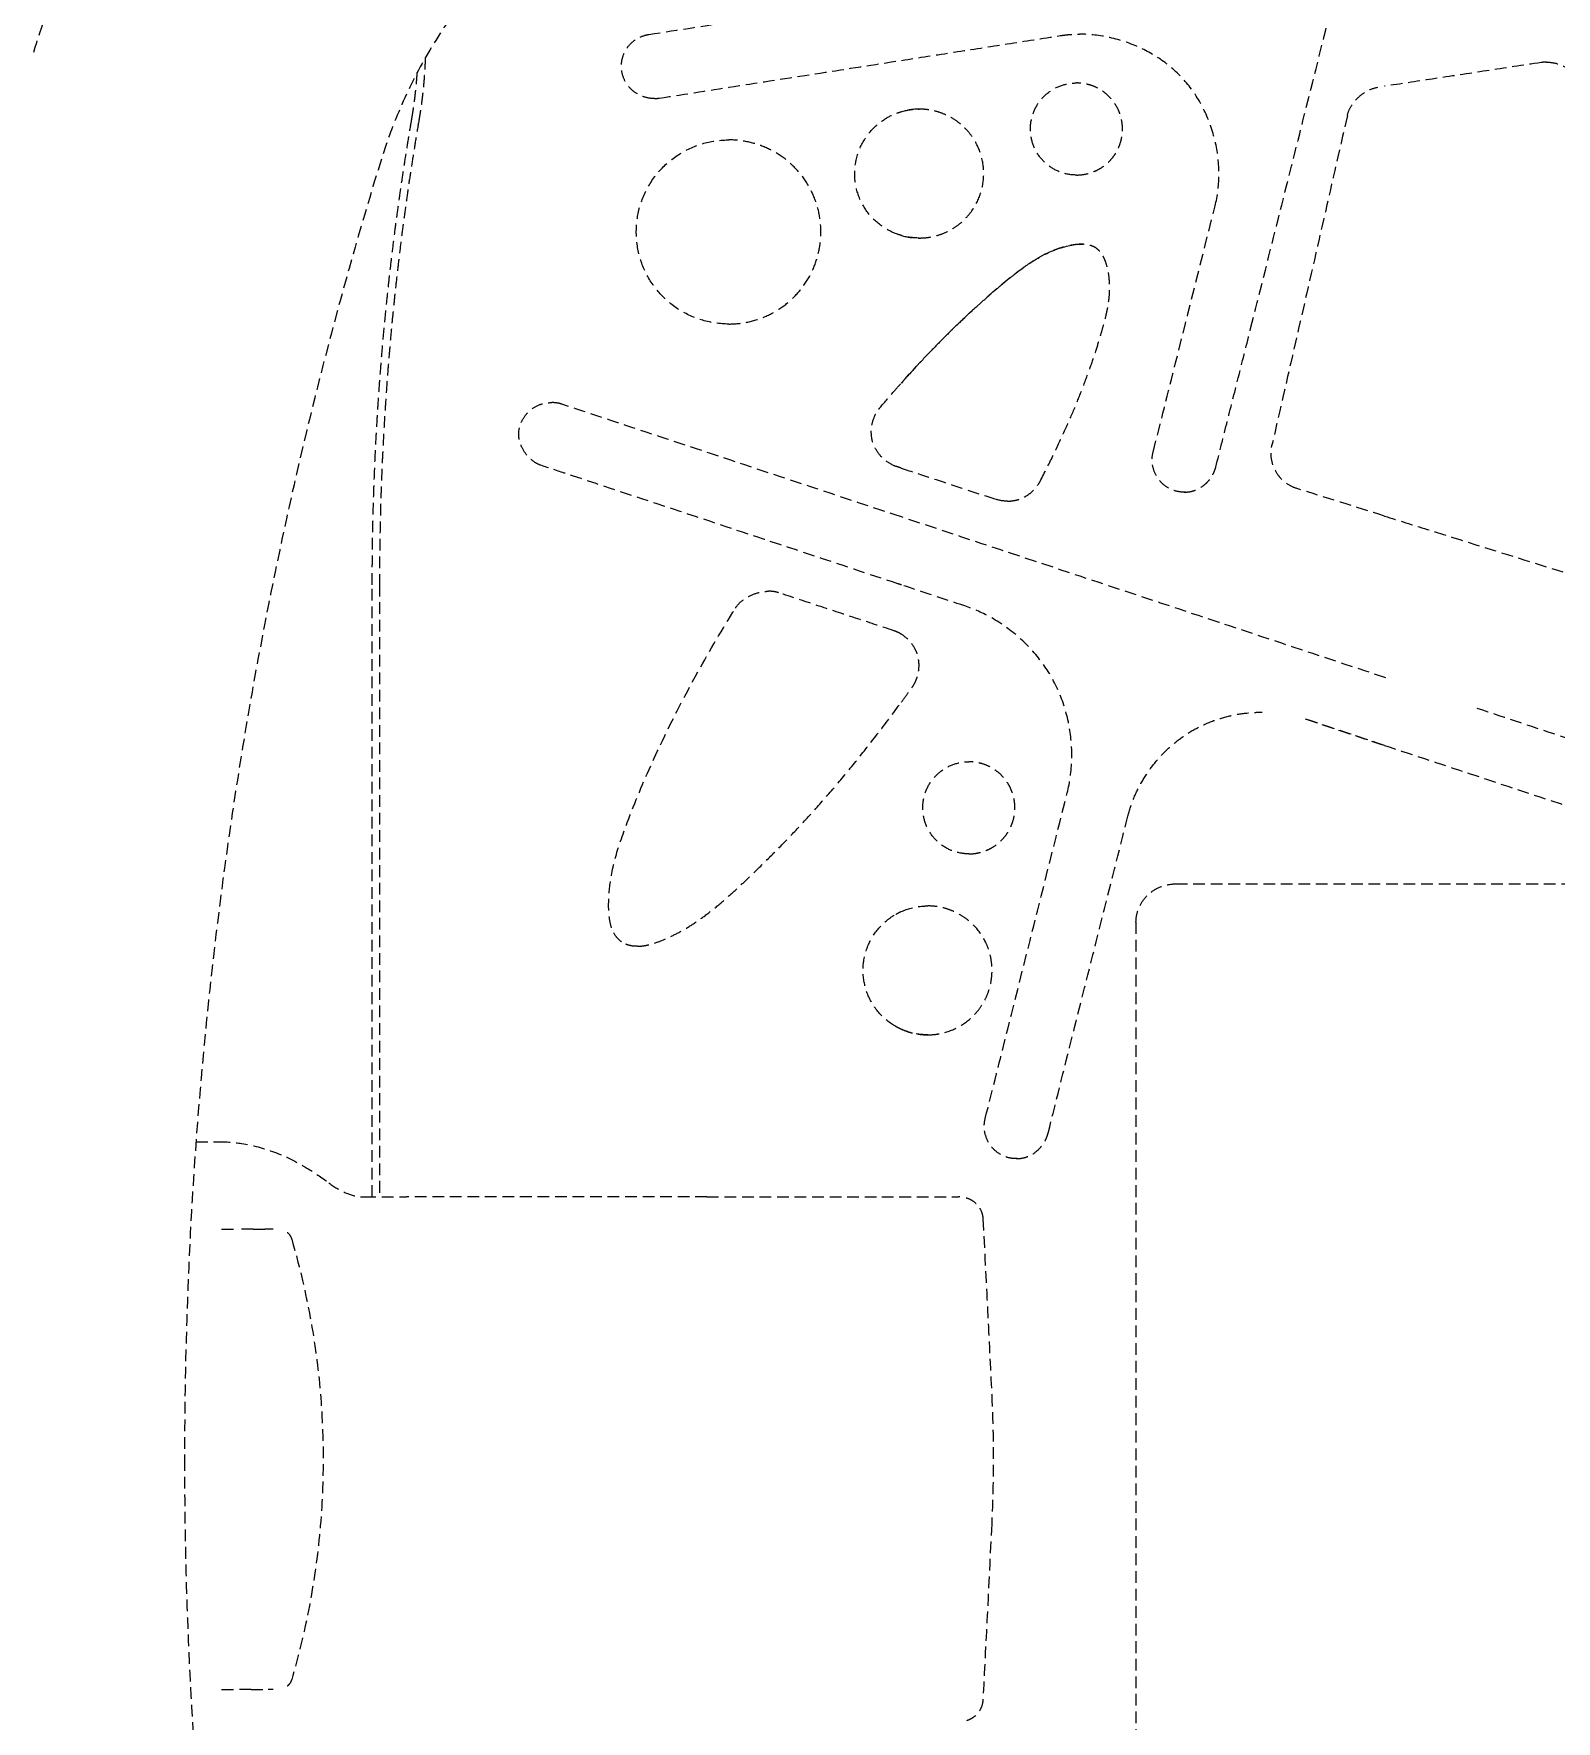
# Model space of a CAD drawing. Header units: millimetres. Extents: x -4151 to 3726, y -2931 to 1353.
# Drawn here: x -378.5 to -213, y -174.3 to 9 of the extents above; entities that cross this region are included whole.
import ezdxf

# ---------------------------------------------------------------- set-up
doc = ezdxf.new("R2010")
doc.units = ezdxf.units.MM
doc.linetypes.add('HIDDEN', pattern=[1.905, 1.27, -0.635])
doc.layers.add('DIKOM_ОБЪЕКТ', color=7, linetype='Continuous')

msp = doc.modelspace()

# ---------------------------------------------------------------- linework, layer by layer
at = {"layer": 'DIKOM_ОБЪЕКТ', "color": 7, "linetype": 'HIDDEN', "lineweight": 15, "extrusion": (1, -3.44509e-16, -2.22045e-16)}
for p, q in [((-214.089, 5.96), (-214.086, 5.96)), ((-311.016, 2.009), (-311.036, 2.009)), ((-282.262, 0.854), (-282.254, 0.854)), ((-322.229, -31.023), (-322.169, -31.023)), ((-298.586, -51.515), (-298.58, -51.515)), ((-258.693, -87.471), (-258.693, -204.138)), ((-312.873, -90.079), (-312.92, -90.079)), ((-281.331, -99.698), (-281.339, -99.698))]:
    msp.add_line(p, q, dxfattribs=at)
at = {"layer": 'DIKOM_ОБЪЕКТ', "color": 7, "linetype": 'HIDDEN', "lineweight": 15}
for points, knots in [([(-378.476, 7.06), (-377.628, 9.837), (-376.652, 12.578), (-374.454, 17.953), (-373.23, 20.593), (-371.234, 24.426), (-370.551, 25.67), (-369.84, 26.897)], [0, 0, 0, 0, 8.7285928, 8.7285928, 17.4558973, 17.4558973, 21.7190831, 21.7190831, 21.7190831, 21.7190831]), ([(-324.329, 20.629), (-325.998, 19.167), (-327.581, 17.602), (-330.54, 14.301), (-331.922, 12.56), (-334.462, 8.93), (-335.625, 7.034), (-337.711, 3.125), (-338.639, 1.103), (-339.899, -2.149), (-340.318, -3.351), (-340.695, -4.566)], [0, 0, 0, 0, 6.6649695, 6.6649695, 13.3232424, 13.3232424, 19.9842764, 19.9842764, 26.6470154, 26.6470154, 30.4710443, 30.4710443, 30.4710443, 30.4710443]), ([(-311.638, 8.964), (-308.38, 9.469), (-305.11, 9.976), (-297.389, 11.172), (-292.928, 11.863), (-287.103, 12.766), (-285.742, 12.977), (-284.38, 13.188)], [0, 0, 0, 0, 10.0023635, 10.0023635, 23.5718527, 23.5718527, 27.7063593, 27.7063593, 27.7063593, 27.7063593]), ([(-311.062, 2.008), (-311.429, 2.008), (-311.8, 2.068), (-312.518, 2.294), (-312.874, 2.471), (-313.489, 2.925), (-313.758, 3.204), (-314.19, 3.818), (-314.36, 4.161), (-314.583, 4.884), (-314.633, 5.276), (-314.598, 6.007), (-314.527, 6.356), (-314.283, 7.041), (-314.098, 7.382), (-313.635, 7.966), (-313.354, 8.218), (-312.741, 8.618), (-312.404, 8.773), (-311.918, 8.911), (-311.778, 8.942), (-311.638, 8.964)], [0, 0, 0, 0, 1.1067832, 1.1067832, 2.2718791, 2.2718791, 3.4073898, 3.4073898, 4.5300819, 4.5300819, 5.6784036, 5.6784036, 6.7258652, 6.7258652, 7.8609459, 7.8609459, 8.9673759, 8.9673759, 10.0624856, 10.0624856, 10.4908829, 10.4908829, 10.4908829, 10.4908829]), ([(-266.938, 8.836), (-266.745, 8.866), (-266.347, 8.919), (-265.726, 8.973), (-265.22, 8.993), (-264.92, 8.996), (-264.843, 8.996)], [-0.000000001, -0.000000001, -0.000000001, -0.000000001, 0.019963748, 0.041107235, 0.063833648, 0.071687506, 0.071687506, 0.071687506, 0.071687506]), ([(-250.095, -9.65), (-249.829, -8.594), (-249.695, -7.498), (-249.665, -5.292), (-249.773, -4.168), (-250.229, -1.914), (-250.594, -0.772), (-251.568, 1.396), (-252.188, 2.437), (-253.633, 4.271), (-254.462, 5.083), (-256.247, 6.452), (-257.206, 7.028), (-259.266, 7.991), (-260.384, 8.372), (-262.61, 8.867), (-263.73, 8.996), (-264.843, 8.996)], [0, 0, 0, 0, 3.2679589, 3.2679589, 6.6178971, 6.6178971, 10.1691183, 10.1691183, 13.7487901, 13.7487901, 17.1759325, 17.1759325, 20.4960598, 20.4960598, 23.9975181, 23.9975181, 27.338884, 27.338884, 27.338884, 27.338884]), ([(-214.667, 5.916), (-216.64, 5.617), (-220.586, 5.019), (-226.259, 4.158), (-229.96, 3.597), (-231.688, 3.334)], [0, 0, 0, 0, 0.33333333, 0.66666667, 0.95861445, 0.95861445, 0.95861445, 0.95861445]), ([(-214.115, 5.96), (-213.689, 5.963), (-213.257, 5.897), (-212.424, 5.635), (-212.014, 5.425), (-211.319, 4.899), (-211.02, 4.584), (-210.553, 3.912), (-210.372, 3.552), (-210.253, 3.176)], [0, 0, 0, 0, 1.2785401, 1.2785401, 2.6211571, 2.6211571, 3.892866, 3.892866, 5.0755176, 5.0755176, 5.0755176, 5.0755176]), ([(-265.164, -6.304), (-265.7, -6.304), (-266.242, -6.214), (-267.269, -5.873), (-267.764, -5.611), (-268.624, -4.954), (-269.003, -4.555), (-269.612, -3.659), (-269.846, -3.147), (-270.129, -2.102), (-270.188, -1.555), (-270.125, -0.478), (-270.004, 0.065), (-269.598, 1.076), (-269.304, 1.556), (-268.593, 2.374), (-268.173, 2.727), (-267.242, 3.278), (-266.718, 3.479), (-265.849, 3.659), (-265.504, 3.696), (-265.164, 3.696)], [0, 0, 0, 0, 1.6081756, 1.6081756, 3.2446443, 3.2446443, 4.8548266, 4.8548266, 6.4959124, 6.4959124, 8.1042046, 8.1042046, 9.7311782, 9.7311782, 11.3741503, 11.3741503, 12.9807811, 12.9807811, 14.6194287, 14.6194287, 15.64467, 15.64467, 15.64467, 15.64467]), ([(-235.723, 0.16), (-235.652, 0.469), (-235.532, 0.768), (-235.205, 1.363), (-234.985, 1.659), (-234.418, 2.264), (-234.045, 2.561), (-233.263, 3.001), (-232.848, 3.159), (-232.423, 3.223)], [0, 0, 0, 0, 0.9488085, 0.9488085, 2.0381764, 2.0381764, 3.4365267, 3.4365267, 4.7268359, 4.7268359, 4.7268359, 4.7268359]), ([(-284.595, -12.741), (-285.308, -12.49), (-285.987, -12.115), (-287.161, -11.192), (-287.675, -10.638), (-288.501, -9.402), (-288.817, -8.702), (-289.204, -7.269), (-289.286, -6.519), (-289.21, -5.04), (-289.047, -4.292), (-288.506, -2.899), (-288.114, -2.238), (-287.163, -1.103), (-286.599, -0.609), (-285.546, 0.055), (-285.079, 0.281), (-284.595, 0.451)], [0, 0, 0, 0, 2.2671359, 2.2671359, 4.4803973, 4.4803973, 6.7271636, 6.7271636, 8.9341206, 8.9341206, 11.1719361, 11.1719361, 13.4180742, 13.4180742, 15.6151602, 15.6151602, 17.1539553, 17.1539553, 17.1539553, 17.1539553]), ([(-282.253, -13.146), (-282.187, -13.146), (-281.765, -13.14), (-280.982, -13.057), (-279.941, -12.786), (-278.936, -12.351), (-278.019, -11.765), (-277.206, -11.049), (-276.279, -9.941), (-275.472, -8.326), (-275.125, -6.142), (-275.473, -3.962), (-276.281, -2.347), (-277.21, -1.239), (-278.025, -0.522), (-278.94, 0.063), (-279.942, 0.496), (-280.985, 0.767), (-281.769, 0.849), (-282.189, 0.854), (-282.254, 0.854)], [0.0756529, 0.0756529, 0.0756529, 0.0756529, 0.08333333, 0.125, 0.16666667, 0.20833333, 0.25, 0.29166667, 0.33333333, 0.41666667, 0.5, 0.58333333, 0.66666667, 0.70833333, 0.75, 0.79166667, 0.83333333, 0.875, 0.91666667, 0.92419065, 0.92419065, 0.92419065, 0.92419065]), ([(-235.723, 0.16), (-236.633, -3.818), (-238.454, -11.775), (-241.185, -23.711), (-243.005, -31.668), (-243.916, -35.646)], [0, 0, 0, 0, 0.3333354, 0.6666687, 1, 1, 1, 1]), ([(-302.965, -22.488), (-303.911, -22.488), (-304.865, -22.349), (-306.682, -21.822), (-307.564, -21.426), (-309.159, -20.409), (-309.889, -19.782), (-311.137, -18.361), (-311.668, -17.553), (-312.461, -15.841), (-312.735, -14.922), (-313.021, -13.061), (-313.03, -12.098), (-312.779, -10.236), (-312.523, -9.318), (-311.768, -7.6), (-311.258, -6.786), (-310.05, -5.352), (-309.343, -4.715), (-307.782, -3.664), (-306.911, -3.245), (-305.112, -2.678), (-304.169, -2.517), (-303.142, -2.49), (-303.054, -2.488), (-302.965, -2.488)], [0, 0, 0, 0, 2.8506039, 2.8506039, 5.7090041, 5.7090041, 8.5532956, 8.5532956, 11.4021324, 11.4021324, 14.2230423, 14.2230423, 17.0527579, 17.0527579, 19.8599857, 19.8599857, 22.6897553, 22.6897553, 25.5035693, 25.5035693, 28.362311, 28.362311, 31.1937692, 31.1937692, 31.4594498, 31.4594498, 31.4594498, 31.4594498]), ([(-340.695, -4.566), (-341.68, -7.744), (-342.632, -10.933), (-345.335, -20.341), (-346.993, -26.589), (-350.053, -39.141), (-351.456, -45.447), (-354.001, -58.103), (-355.145, -64.454), (-357.174, -77.192), (-358.058, -83.58), (-359.567, -96.379), (-360.192, -102.794), (-361.181, -115.637), (-361.545, -122.068), (-361.988, -134.267), (-362.093, -140.036), (-362.093, -145.805)], [0, 0, 0, 0, 10.0005635, 10.0005635, 29.4140422, 29.4140422, 48.8079181, 48.8079181, 68.1757715, 68.1757715, 87.5231124, 87.5231124, 106.8534432, 106.8534432, 126.1711518, 126.1711518, 143.4760141, 143.4760141, 143.4760141, 143.4760141]), ([(-256.831, -36.399), (-256.017, -33.167), (-255.203, -29.934), (-252.958, -21.018), (-251.526, -15.334), (-250.095, -9.65)], [0, 0, 0, 0, 10.0000001, 10.0000001, 27.5837929, 27.5837929, 27.5837929, 27.5837929]), ([(-284.197, -28.899), (-281.998, -26.421), (-279.698, -24.028), (-275.013, -19.633), (-272.705, -17.504), (-269.303, -15.262), (-268.445, -14.798), (-266.581, -14.087), (-265.547, -13.801), (-264.515, -13.826)], [0, 0, 0, 0, 9.9397223, 9.9397223, 19.2741407, 19.2741407, 22.164957, 22.164957, 25.2592863, 25.2592863, 25.2592863, 25.2592863]), ([(-264.623, -13.825), (-264.775, -13.825), (-265.119, -13.842), (-265.676, -13.918), (-266.274, -14.048), (-266.861, -14.215), (-267.626, -14.475), (-268.533, -14.868), (-269.549, -15.426), (-270.531, -16.07), (-271.523, -16.808), (-272.575, -17.647), (-273.721, -18.592), (-274.953, -19.65), (-276.264, -20.819), (-277.655, -22.112), (-279.137, -23.546), (-280.715, -25.139), (-282.388, -26.902), (-283.578, -28.211), (-284.188, -28.899)], [0.5182233, 0.5182233, 0.5182233, 0.5182233, 0.53125, 0.546875, 0.5625, 0.578125, 0.59375, 0.625, 0.65625, 0.6875, 0.71875, 0.75, 0.78125, 0.8125, 0.84375, 0.875, 0.90625, 0.9375, 0.96875, 1, 1, 1, 1]), ([(-269.116, -39.581), (-268.622, -38.629), (-267.697, -36.788), (-266.493, -34.226), (-265.451, -31.841), (-264.553, -29.625), (-263.784, -27.567), (-263.129, -25.656), (-262.667, -24.177), (-262.34, -23.055), (-262.116, -22.247), (-261.921, -21.468), (-261.709, -20.467), (-261.55, -19.276), (-261.542, -17.958), (-261.688, -16.762), (-261.911, -15.9), (-262.174, -15.271), (-262.416, -14.849), (-262.712, -14.482), (-263.069, -14.188), (-263.506, -13.979), (-264, -13.858), (-264.379, -13.827), (-264.591, -13.825), (-264.62, -13.825)], [0, 0, 0, 0, 0.03125, 0.0625, 0.09375, 0.125, 0.15625, 0.1875, 0.21875, 0.234375, 0.25, 0.265625, 0.28125, 0.3125, 0.34375, 0.375, 0.40625, 0.421875, 0.4375, 0.453125, 0.46875, 0.484375, 0.5, 0.515625, 0.51814526, 0.51814526, 0.51814526, 0.51814526]), ([(-323.358, -37.836), (-323.618, -37.75), (-323.866, -37.622), (-324.358, -37.286), (-324.6, -37.066), (-325.081, -36.512), (-325.306, -36.157), (-325.562, -35.576), (-325.635, -35.364), (-325.732, -34.954), (-325.762, -34.755), (-325.784, -34.219), (-325.735, -33.875), (-325.543, -33.247), (-325.405, -32.951), (-325.025, -32.353), (-324.763, -32.054), (-324.155, -31.553), (-323.796, -31.35), (-323.072, -31.1), (-322.704, -31.035), (-322.302, -31.023), (-322.265, -31.023), (-322.229, -31.023)], [0.000017, 0.000017, 0.000017, 0.000017, 0.8267597, 0.8267597, 1.7976083, 1.7976083, 3.0373573, 3.0373573, 3.7043193, 3.7043193, 4.3020905, 4.3020905, 5.3144074, 5.3144074, 6.2762926, 6.2762926, 7.4458447, 7.4458447, 8.6536488, 8.6536488, 9.7614676, 9.7614676, 9.8715274, 9.8715274, 9.8715274, 9.8715274]), ([(-321.077, -31.195), (-321.208, -31.152), (-321.471, -31.083), (-321.837, -31.032), (-322.071, -31.023), (-322.169, -31.023)], [0, 0, 0, 0, 0.04545455, 0.09090909, 0.12372175, 0.12372175, 0.12372175, 0.12372175]), ([(-284.714, -37.973), (-285.07, -37.856), (-285.41, -37.68), (-286.049, -37.231), (-286.35, -36.947), (-286.887, -36.272), (-287.117, -35.864), (-287.396, -35.034), (-287.459, -34.607), (-287.451, -33.787), (-287.389, -33.384), (-287.142, -32.568), (-286.941, -32.149), (-286.626, -31.718), (-286.576, -31.654), (-286.524, -31.592)], [0.0005545, 0.0005545, 0.0005545, 0.0005545, 1.1238767, 1.1238767, 2.3433811, 2.3433811, 3.7092525, 3.7092525, 4.9690782, 4.9690782, 6.1688394, 6.1688394, 7.5259948, 7.5259948, 7.7698973, 7.7698973, 7.7698973, 7.7698973]), ([(-253.323, -40.749), (-253.339, -40.75), (-253.354, -40.75), (-253.434, -40.752), (-253.499, -40.752), (-253.759, -40.744), (-253.954, -40.721), (-254.513, -40.606), (-254.873, -40.468), (-255.526, -40.089), (-255.829, -39.841), (-256.319, -39.271), (-256.517, -38.946), (-256.807, -38.249), (-256.902, -37.867), (-256.955, -37.122), (-256.92, -36.751), (-256.831, -36.399)], [0.0507778, 0.0507778, 0.0507778, 0.0507778, 0.0968028, 0.0968028, 0.2912766, 0.2912766, 0.8765239, 0.8765239, 2.0030699, 2.0030699, 3.1444455, 3.1444455, 4.2578592, 4.2578592, 5.4095315, 5.4095315, 6.4986868, 6.4986868, 6.4986868, 6.4986868]), ([(-241.213, -40.355), (-241.589, -40.237), (-241.95, -40.058), (-242.621, -39.595), (-242.935, -39.3), (-243.46, -38.621), (-243.669, -38.223), (-243.934, -37.419), (-244.004, -37.006), (-244.018, -36.279), (-243.987, -35.957), (-243.916, -35.646)], [0, 0, 0, 0, 1.1828725, 1.1828725, 2.4454347, 2.4454347, 3.7566812, 3.7566812, 4.9853113, 4.9853113, 5.9406811, 5.9406811, 5.9406811, 5.9406811]), ([(-284.574, -50.697), (-287.738, -49.648), (-290.9, -48.599), (-298.517, -46.073), (-302.97, -44.597), (-311.838, -41.656), (-316.256, -40.191), (-321.554, -38.434), (-322.456, -38.135), (-323.358, -37.836)], [0, 0, 0, 0, 10.0020101, 10.0020101, 24.1303548, 24.1303548, 38.248768, 38.248768, 41.1523762, 41.1523762, 41.1523762, 41.1523762]), ([(-284.202, -38.141), (-283.078, -38.511), (-280.815, -39.257), (-277.388, -40.385), (-275.083, -41.144), (-273.921, -41.527)], [0.00042381, 0.00042381, 0.00042381, 0.00042381, 0.32756961, 0.66090281, 0.99996408, 0.99996408, 0.99996408, 0.99996408]), ([(-253.448, -40.752), (-253.339, -40.752), (-253.047, -40.738), (-252.571, -40.654), (-251.871, -40.407), (-251.242, -39.988), (-250.729, -39.442), (-250.41, -38.986), (-250.168, -38.508), (-250.057, -38.179), (-250.013, -38.007)], [0.5699531, 0.5699531, 0.5699531, 0.5699531, 0.6, 0.65, 0.7, 0.8, 0.85, 0.9, 0.95, 1, 1, 1, 1]), ([(-272.662, -41.724), (-272.549, -41.724), (-272.168, -41.709), (-271.529, -41.593), (-270.781, -41.291), (-270.112, -40.841), (-269.54, -40.268), (-269.242, -39.823), (-269.116, -39.581)], [0.2259611, 0.2259611, 0.2259611, 0.2259611, 0.28571429, 0.42857143, 0.57142857, 0.71428571, 0.85714286, 1, 1, 1, 1]), ([(-253.452, -40.752), (-253.41, -40.752), (-253.35, -40.751), (-253.29, -40.748), (-253.273, -40.747)], [0.571230868, 0.571230868, 0.571230868, 0.571230868, 0.582792262, 0.587395777, 0.587395777, 0.587395777, 0.587395777]), ([(-231.55, -60.92), (-237.581, -58.917), (-255.129, -53.091), (-272.675, -47.265), (-284.188, -43.443)], [0.4921103, 0.4921103, 0.4921103, 0.4921103, 0.66666667, 1, 1, 1, 1]), ([(-231.688, -43.341), (-230.144, -43.825), (-223.881, -45.788), (-212.9, -49.231), (-203.464, -52.19), (-198.747, -53.669)], [0.22424646, 0.22424646, 0.22424646, 0.22424646, 0.33333333, 0.66666667, 1, 1, 1, 1]), ([(-302.222, -53.355), (-302.066, -53.103), (-301.868, -52.875), (-301.392, -52.442), (-301.101, -52.243), (-300.389, -51.863), (-299.948, -51.703), (-299.208, -51.549), (-298.912, -51.515), (-298.617, -51.515)], [0, 0, 0, 0, 0.8897055, 0.8897055, 1.9332598, 1.9332598, 3.3170802, 3.3170802, 4.2042556, 4.2042556, 4.2042556, 4.2042556]), ([(-297.537, -51.672), (-297.662, -51.631), (-297.917, -51.566), (-298.269, -51.522), (-298.496, -51.515), (-298.58, -51.515)], [0, 0, 0, 0, 0.08333333, 0.16666667, 0.21461679, 0.21461679, 0.21461679, 0.21461679]), ([(-266.165, -73.405), (-265.872, -72.242), (-265.711, -71.039), (-265.64, -68.615), (-265.733, -67.381), (-266.178, -64.93), (-266.541, -63.701), (-267.524, -61.385), (-268.151, -60.286), (-269.606, -58.3), (-270.433, -57.395), (-272.273, -55.756), (-273.303, -55.019), (-275.315, -53.884), (-276.29, -53.448), (-277.294, -53.114)], [0, 0, 0, 0, 3.5992164, 3.5992164, 7.2725048, 7.2725048, 11.0718065, 11.0718065, 14.8189908, 14.8189908, 18.457269, 18.457269, 22.2137306, 22.2137306, 25.3896181, 25.3896181, 25.3896181, 25.3896181]), ([(-314.585, -89.605), (-314.802, -89.457), (-314.997, -89.271), (-315.329, -88.845), (-315.467, -88.599), (-315.708, -88.028), (-315.799, -87.693), (-315.959, -86.842), (-315.993, -86.315), (-316.008, -84.895), (-315.942, -83.995), (-315.638, -81.857), (-315.332, -80.623), (-314.522, -78.055), (-314.013, -76.716), (-312.623, -73.175), (-311.68, -70.994), (-309.319, -65.937), (-307.849, -63.081), (-304.995, -57.936), (-303.635, -55.629), (-302.222, -53.355)], [0, 0, 0, 0, 0.79086, 0.79086, 1.6231244, 1.6231244, 2.6520179, 2.6520179, 4.2225927, 4.2225927, 6.9142672, 6.9142672, 10.7026706, 10.7026706, 15.0021808, 15.0021808, 22.1338932, 22.1338932, 31.7759387, 31.7759387, 39.8179443, 39.8179443, 39.8179443, 39.8179443]), ([(-312.873, -90.079), (-312.862, -90.079), (-312.643, -90.078), (-312.205, -90.041), (-311.565, -89.909), (-310.682, -89.643), (-309.547, -89.172), (-308.104, -88.45), (-306.601, -87.541), (-305.037, -86.416), (-303.422, -85.071), (-301.744, -83.538), (-299.953, -81.845), (-298.055, -79.975), (-296.042, -77.906), (-293.912, -75.612), (-291.666, -73.062), (-289.303, -70.228), (-286.823, -67.09), (-285.08, -64.77), (-284.188, -63.555)], [0.08669224, 0.08669224, 0.08669224, 0.08669224, 0.08823529, 0.11764706, 0.14705882, 0.17647059, 0.23529412, 0.29411765, 0.35294118, 0.41176471, 0.47058824, 0.52941176, 0.58823529, 0.64705882, 0.70588235, 0.76470588, 0.82352941, 0.88235294, 0.94117647, 1, 1, 1, 1]), ([(-259.584, -75.956), (-259.416, -75.29), (-258.984, -73.996), (-258.069, -72.15), (-256.921, -70.446), (-255.56, -68.902), (-254.001, -67.547), (-252.268, -66.423), (-250.388, -65.569), (-248.409, -64.986), (-246.598, -64.705), (-245.455, -64.653), (-244.994, -64.653)], [0, 0, 0, 0, 0.08333333, 0.16666667, 0.25, 0.33333333, 0.41666667, 0.5, 0.58333333, 0.66666667, 0.75, 0.8063031, 0.8063031, 0.8063031, 0.8063031]), ([(-221.639, -64.21), (-218.475, -65.26), (-215.312, -66.31), (-202.658, -70.511), (-193.168, -73.662), (-182.633, -77.159), (-181.586, -77.506), (-180.54, -77.853)], [0, 0, 0, 0, 10.0000313, 10.0000313, 40.0008763, 40.0008763, 43.3104356, 43.3104356, 43.3104356, 43.3104356]), ([(-231.688, -68.252), (-228.381, -69.35), (-218.892, -72.5), (-203.223, -77.702), (-190.861, -81.805), (-184.682, -83.857)], [0.15502432, 0.15502432, 0.15502432, 0.15502432, 0.33333333, 0.66666667, 1, 1, 1, 1]), ([(-276.859, -80.04), (-276.877, -80.04), (-276.894, -80.04), (-276.965, -80.039), (-277.017, -80.038), (-277.228, -80.029), (-277.386, -80.014), (-278.017, -79.926), (-278.487, -79.791), (-279.428, -79.368), (-279.899, -79.049), (-280.69, -78.299), (-281.026, -77.861), (-281.532, -76.908), (-281.707, -76.38), (-281.882, -75.31), (-281.881, -74.753), (-281.703, -73.685), (-281.526, -73.159), (-281.015, -72.202), (-280.674, -71.762), (-279.882, -71.02), (-279.421, -70.709), (-278.438, -70.265), (-277.905, -70.123), (-277.201, -70.049), (-277.03, -70.04), (-276.859, -70.04)], [0, 0, 0, 0, 0.0527172, 0.0527172, 0.2108861, 0.2108861, 0.6858752, 0.6858752, 2.1229721, 2.1229721, 3.7816277, 3.7816277, 5.3949517, 5.3949517, 7.0203213, 7.0203213, 8.6469377, 8.6469377, 10.27006, 10.27006, 11.8992377, 11.8992377, 13.524351, 13.524351, 15.1371848, 15.1371848, 15.6490279, 15.6490279, 15.6490279, 15.6490279]), ([(-275.073, -108.794), (-274.259, -105.562), (-273.446, -102.329), (-270.475, -90.533), (-268.325, -81.968), (-266.165, -73.405)], [0, 0, 0, 0, 10.0000001, 10.0000001, 36.4932649, 36.4932649, 36.4932649, 36.4932649]), ([(-258.693, -87.471), (-258.693, -87.081), (-258.629, -86.688), (-258.389, -85.907), (-258.2, -85.514), (-257.697, -84.774), (-257.363, -84.428), (-256.628, -83.894), (-256.227, -83.69), (-255.35, -83.39), (-254.858, -83.305), (-254.372, -83.305)], [0, 0, 0, 0, 1.1694381, 1.1694381, 2.4505819, 2.4505819, 3.8529551, 3.8529551, 5.1738503, 5.1738503, 6.6331704, 6.6331704, 6.6331704, 6.6331704]), ([(-284.197, -86.304), (-283.502, -85.995), (-282.746, -85.799), (-281.764, -85.707), (-281.537, -85.697), (-281.311, -85.698)], [0, 0, 0, 0, 2.282465, 2.282465, 2.9612533, 2.9612533, 2.9612533, 2.9612533]), ([(-281.331, -99.698), (-281.244, -99.698), (-280.804, -99.689), (-279.662, -99.557), (-277.947, -98.956), (-276.509, -97.856), (-275.595, -96.758), (-275.043, -95.839), (-274.645, -94.853), (-274.396, -93.813), (-274.304, -92.733), (-274.385, -91.651), (-274.627, -90.598), (-275.154, -89.264), (-275.988, -88.08), (-277.056, -87.12), (-277.958, -86.53), (-278.932, -86.092), (-279.969, -85.805), (-280.78, -85.707), (-281.232, -85.698), (-281.322, -85.698)], [0.10595262, 0.10595262, 0.10595262, 0.10595262, 0.11538462, 0.15384615, 0.23076923, 0.30769231, 0.34615385, 0.38461538, 0.42307692, 0.46153846, 0.5, 0.53846154, 0.57692308, 0.61538462, 0.69230769, 0.73076923, 0.76923077, 0.80769231, 0.84615385, 0.88461538, 0.89414195, 0.89414195, 0.89414195, 0.89414195]), ([(-284.786, -98.794), (-285.444, -98.422), (-286.048, -97.936), (-287.065, -96.808), (-287.489, -96.149), (-288.08, -94.756), (-288.264, -94.009), (-288.388, -92.499), (-288.32, -91.716), (-287.945, -90.241), (-287.638, -89.529), (-286.816, -88.264), (-286.297, -87.694), (-285.419, -86.993), (-285.11, -86.783), (-284.787, -86.601)], [0, 0, 0, 0, 2.2672506, 2.2672506, 4.5565027, 4.5565027, 6.8062358, 6.8062358, 9.1026594, 9.1026594, 11.3701417, 11.3701417, 13.6272952, 13.6272952, 14.7407992, 14.7407992, 14.7407992, 14.7407992]), ([(-312.905, -90.079), (-313.121, -90.08), (-313.338, -90.063), (-313.731, -89.99), (-313.908, -89.941), (-314.256, -89.803), (-314.427, -89.713), (-314.585, -89.605)], [0, 0, 0, 0, 0.6519374, 0.6519374, 1.2026227, 1.2026227, 1.777123, 1.777123, 1.777123, 1.777123]), ([(-281.312, -99.698), (-282.055, -99.701), (-282.806, -99.58), (-283.745, -99.276), (-283.974, -99.189), (-284.197, -99.089)], [0, 0, 0, 0, 2.2284291, 2.2284291, 2.9613402, 2.9613402, 2.9613402, 2.9613402]), ([(-284.188, -99.09), (-283.851, -99.239), (-283.182, -99.474), (-282.22, -99.661), (-281.6, -99.698), (-281.335, -99.698)], [0, 0, 0, 0, 0.03846154, 0.07692308, 0.10580263, 0.10580263, 0.10580263, 0.10580263]), ([(-271.601, -113.146), (-271.601, -113.146), (-271.601, -113.146), (-271.602, -113.146), (-271.603, -113.146), (-271.606, -113.147), (-271.609, -113.147), (-271.618, -113.147), (-271.625, -113.147), (-271.654, -113.148), (-271.676, -113.148), (-271.762, -113.148), (-271.827, -113.146), (-272.087, -113.131), (-272.281, -113.104), (-272.836, -112.975), (-273.191, -112.829), (-273.835, -112.435), (-274.131, -112.18), (-274.607, -111.599), (-274.797, -111.27), (-275.073, -110.565), (-275.159, -110.177), (-275.192, -109.457), (-275.155, -109.118), (-275.073, -108.794)], [0, 0, 0, 0, 0.0008, 0.0008, 0.0032, 0.0032, 0.0104, 0.0104, 0.0320001, 0.0320001, 0.0968028, 0.0968028, 0.291277, 0.291277, 0.8765441, 0.8765441, 1.9994417, 1.9994417, 3.1416992, 3.1416992, 4.2531765, 4.2531765, 5.4136675, 5.4136675, 6.4153447, 6.4153447, 6.4153447, 6.4153447]), ([(-358.387, -111.305), (-357.552, -111.305), (-356.716, -111.37), (-354.687, -111.685), (-353.499, -112.003), (-351.131, -112.894), (-349.951, -113.472), (-347.99, -114.648), (-347.199, -115.184), (-346.415, -115.774)], [0, 0, 0, 0, 10.0018969, 10.0018969, 24.3572685, 24.3572685, 38.9819311, 38.9819311, 49.0313582, 49.0313582, 49.0313582, 49.0313582]), ([(-271.691, -113.148), (-271.58, -113.148), (-271.288, -113.134), (-270.811, -113.049), (-270.111, -112.8), (-269.482, -112.381), (-268.968, -111.833), (-268.647, -111.374), (-268.405, -110.895), (-268.293, -110.564), (-268.249, -110.391)], [0.56961312, 0.56961312, 0.56961312, 0.56961312, 0.6, 0.65, 0.7, 0.8, 0.85, 0.9, 0.95, 1, 1, 1, 1]), ([(-346.415, -115.774), (-345.814, -116.227), (-345.242, -116.566), (-344.121, -117.069), (-343.581, -117.216), (-342.893, -117.295), (-342.722, -117.305), (-342.552, -117.305)], [0, 0, 0, 0, 10.0058445, 10.0058445, 20.9229233, 20.9229233, 24.6044182, 24.6044182, 24.6044182, 24.6044182]), ([(-286.315, -117.305), (-285.555, -117.305), (-284.801, -117.305), (-283.306, -117.305), (-282.577, -117.305), (-281.155, -117.305), (-280.474, -117.305), (-279.172, -117.305), (-278.561, -117.305), (-277.991, -117.305)], [0, 0, 0, 0, 0.18057128, 0.18057128, 0.36114256, 0.36114256, 0.54171384, 0.54171384, 0.72228513, 0.72228513, 0.72228513, 0.72228513]), ([(-277.822, -117.305), (-277.823, -117.305), (-277.835, -117.305), (-277.88, -117.305), (-277.937, -117.305), (-277.978, -117.305), (-277.991, -117.305)], [0.00011801, 0.00011801, 0.00011801, 0.00011801, 0.29244512, 0.58215629, 0.87651456, 1, 1, 1, 1]), ([(-277.154, -117.396), (-277.109, -117.408), (-277.065, -117.421), (-276.77, -117.521), (-276.53, -117.648), (-276.106, -117.967), (-275.917, -118.164), (-275.615, -118.6), (-275.498, -118.846), (-275.368, -119.288), (-275.335, -119.482), (-275.325, -119.677)], [0.672992, 0.672992, 0.672992, 0.672992, 0.8106576, 0.8106576, 1.6067423, 1.6067423, 2.4033748, 2.4033748, 3.2000253, 3.2000253, 3.7839158, 3.7839158, 3.7839158, 3.7839158]), ([(-354.642, -120.805), (-354.642, -120.805), (-354.642, -120.805), (-354.803, -120.805), (-354.949, -120.805), (-355.136, -120.805), (-355.192, -120.805), (-355.269, -120.805), (-355.305, -120.805), (-355.344, -120.805), (-355.362, -120.805), (-355.371, -120.805), (-355.375, -120.805), (-355.377, -120.805), (-355.379, -120.805), (-355.427, -120.805), (-355.515, -120.805), (-355.714, -120.805), (-355.792, -120.805), (-355.926, -120.805), (-355.974, -120.805), (-356.051, -120.805), (-356.091, -120.805), (-356.139, -120.805), (-356.164, -120.805), (-356.176, -120.805), (-356.182, -120.805), (-356.185, -120.805), (-356.187, -120.805), (-356.188, -120.805), (-356.189, -120.805), (-356.189, -120.805), (-356.189, -120.805)], [0.49999988, 0.49999988, 0.49999988, 0.49999988, 0.5, 0.5, 0.5625, 0.5625, 0.59375, 0.59375, 0.609375, 0.6171875, 0.62109375, 0.62304688, 0.62402344, 0.62402344, 0.625, 0.625, 0.6875, 0.6875, 0.71875, 0.71875, 0.734375, 0.734375, 0.7421875, 0.74609375, 0.74804688, 0.74902344, 0.74951172, 0.74975586, 0.74975586, 0.75, 0.75, 0.75000022, 0.75000022, 0.75000022, 0.75000022]), ([(-352.447, -120.805), (-352.506, -120.805), (-352.602, -120.805), (-352.726, -120.805), (-352.79, -120.805), (-352.824, -120.805), (-352.84, -120.805), (-352.849, -120.805), (-352.852, -120.805), (-352.855, -120.805), (-352.856, -120.805), (-352.918, -120.805), (-352.989, -120.805), (-353.115, -120.805), (-353.16, -120.805), (-353.233, -120.805), (-353.271, -120.805), (-353.317, -120.805), (-353.341, -120.805), (-353.354, -120.805), (-353.36, -120.805), (-353.362, -120.805), (-353.364, -120.805), (-353.365, -120.805), (-353.366, -120.805), (-353.366, -120.805), (-353.366, -120.805)], [0, 0, 0, 0, 0.0625, 0.09375, 0.109375, 0.1171875, 0.12109375, 0.12304688, 0.12402344, 0.12402344, 0.125, 0.125, 0.1875, 0.1875, 0.21875, 0.21875, 0.234375, 0.2421875, 0.24609375, 0.24804688, 0.24902344, 0.24951172, 0.24951172, 0.25, 0.25, 0.25000017, 0.25000017, 0.25000017, 0.25000017]), ([(-275.325, -119.677), (-275.154, -123.006), (-274.986, -126.335), (-274.669, -132.704), (-274.52, -135.744), (-274.372, -138.784)], [0, 0, 0, 0, 10.0000032, 10.0000032, 19.1310155, 19.1310155, 19.1310155, 19.1310155]), ([(-350.922, -121.156), (-350.797, -121.26), (-350.689, -121.386), (-350.536, -121.637), (-350.482, -121.759), (-350.446, -121.885)], [0, 0, 0, 0, 0.4864416, 0.4864416, 0.88032571, 0.88032571, 0.88032571, 0.88032571]), ([(-350.446, -121.885), (-349.674, -124.53), (-349.03, -127.216), (-348.005, -132.628), (-347.624, -135.361), (-347.127, -140.842), (-347.012, -143.596), (-347.047, -149.097), (-347.197, -151.849), (-347.763, -157.319), (-348.178, -160.043), (-349.199, -165.089), (-349.774, -167.422), (-350.446, -169.725)], [0, 0, 0, 0, 8.2688449, 8.2688449, 16.5271345, 16.5271345, 24.7792154, 24.7792154, 33.028214, 33.028214, 41.2774208, 41.2774208, 48.4750307, 48.4750307, 48.4750307, 48.4750307]), ([(-274.372, -138.784), (-274.211, -142.115), (-274.165, -145.454), (-274.261, -150.135), (-274.307, -151.481), (-274.372, -152.825)], [0, 0, 0, 0, 10.005995, 10.005995, 14.0447236, 14.0447236, 14.0447236, 14.0447236]), ([(-362.093, -145.805), (-362.093, -149.138), (-362.058, -152.472), (-361.853, -162.239), (-361.587, -168.671), (-360.797, -181.517), (-360.271, -187.933), (-358.961, -200.736), (-358.176, -207.127), (-356.348, -219.869), (-355.305, -226.225), (-352.962, -238.888), (-351.661, -245.2), (-348.806, -257.765), (-347.25, -264.022), (-344.046, -275.873), (-342.421, -281.475), (-340.695, -287.043)], [0, 0, 0, 0, 10.0005762, 10.0005762, 29.3074526, 29.3074526, 48.6140732, 48.6140732, 67.9275121, 67.9275121, 87.2518862, 87.2518862, 106.5932625, 106.5932625, 125.9531121, 125.9531121, 143.476029, 143.476029, 143.476029, 143.476029]), ([(-274.372, -152.825), (-274.534, -156.155), (-274.698, -159.484), (-275.015, -165.853), (-275.169, -168.893), (-275.325, -171.933)], [0, 0, 0, 0, 10.0000021, 10.0000021, 19.1310156, 19.1310156, 19.1310156, 19.1310156]), ([(-350.446, -169.725), (-350.491, -169.88), (-350.563, -170.03), (-350.731, -170.271), (-350.821, -170.369), (-350.922, -170.454)], [0, 0, 0, 0, 0.48638173, 0.48638173, 0.88003952, 0.88003952, 0.88003952, 0.88003952]), ([(-358.054, -170.805), (-357.853, -170.805), (-357.559, -170.805), (-357.229, -170.805), (-357.066, -170.805), (-356.986, -170.805), (-356.946, -170.805), (-356.926, -170.805), (-356.916, -170.805), (-356.911, -170.805), (-356.909, -170.805), (-356.908, -170.805), (-356.907, -170.805), (-356.869, -170.805), (-356.761, -170.805), (-356.523, -170.805), (-356.449, -170.805), (-356.366, -170.805)], [0, 0, 0, 0, 0.0625, 0.09375, 0.109375, 0.1171875, 0.12109375, 0.12304688, 0.12402344, 0.12451172, 0.12475586, 0.12475586, 0.125, 0.125, 0.1875, 0.1875, 0.21125772, 0.21125772, 0.21125772, 0.21125772]), ([(-354.858, -170.805), (-354.645, -170.805), (-354.456, -170.805), (-354.075, -170.805), (-353.778, -170.805), (-353.468, -170.805), (-353.322, -170.805), (-353.251, -170.805), (-353.216, -170.805), (-353.202, -170.805), (-353.192, -170.805), (-353.187, -170.805), (-353.145, -170.805), (-353.09, -170.805), (-353.028, -170.805), (-352.999, -170.805), (-352.987, -170.805), (-352.984, -170.805)], [0.39994599, 0.39994599, 0.39994599, 0.39994599, 0.5, 0.5, 0.625, 0.6875, 0.71875, 0.734375, 0.7421875, 0.74609375, 0.74609375, 0.75, 0.75, 0.78125, 0.796875, 0.8046875, 0.80765397, 0.80765397, 0.80765397, 0.80765397]), ([(-275.325, -171.933), (-275.339, -172.202), (-275.398, -172.474), (-275.595, -172.972), (-275.734, -173.205), (-276.075, -173.613), (-276.281, -173.791), (-276.689, -174.043), (-276.887, -174.133), (-277.093, -174.196)], [0, 0, 0, 0, 0.8108277, 0.8108277, 1.6070462, 1.6070462, 2.4037442, 2.4037442, 3.0457383, 3.0457383, 3.0457383, 3.0457383])]:
    msp.add_open_spline(points, degree=3, knots=knots, dxfattribs=at)
for points, degree in [([(-246.23, -22.983), (-245.283, -19.22), (-243.387, -11.693), (-240.544, -0.403), (-238.649, 7.125), (-237.701, 10.889)], 3), ([(-284.188, 6.15), (-282.27, 6.448), (-278.435, 7.045), (-272.683, 7.94), (-268.849, 8.537), (-266.932, 8.836)], 3), ([(-266.932, 8.836), (-266.934, 8.836), (-266.936, 8.836), (-266.938, 8.836)], 3), ([(-266.932, 8.836), (-266.234, 8.944), (-265.537, 8.996), (-264.839, 8.996)], 3), ([(-310.518, 2.046), (-307.62, 2.495), (-301.804, 3.405), (-293.022, 4.774), (-287.136, 5.691), (-284.188, 6.15)], 3), ([(-214.089, 5.96), (-214.281, 5.96), (-214.474, 5.946), (-214.667, 5.916)], 3), ([(-214.065, 5.96), (-214.072, 5.96), (-214.08, 5.96), (-214.087, 5.96)], 3), ([(-265.164, 3.696), (-265.162, 3.696), (-265.16, 3.696), (-265.158, 3.696)], 3), ([(-265.161, 3.696), (-265.161, 3.696), (-265.161, 3.696), (-265.161, 3.696)], 3), ([(-265.158, -6.304), (-264.887, -6.304), (-264.367, -6.26), (-263.6, -6.076), (-262.863, -5.771), (-262.191, -5.355), (-261.594, -4.84), (-261.084, -4.239), (-260.673, -3.566), (-260.375, -2.83), (-260.197, -2.065), (-260.137, -1.281), (-260.205, -0.495), (-260.391, 0.271), (-260.693, 0.996), (-261.105, 1.659), (-261.616, 2.253), (-262.212, 2.762), (-262.879, 3.172), (-263.61, 3.472), (-264.372, 3.652), (-264.889, 3.696), (-265.158, 3.696)], 3), ([(-311.062, 2.008), (-311.061, 2.008), (-311.061, 2.008), (-311.06, 2.008)], 3), ([(-311.016, 2.009), (-310.849, 2.009), (-310.685, 2.021), (-310.518, 2.046)], 3), ([(-284.595, 0.451), (-284.474, 0.493), (-284.352, 0.532), (-284.229, 0.568)], 3), ([(-284.229, 0.568), (-283.588, 0.755), (-282.915, 0.856), (-282.247, 0.854)], 3), ([(-282.258, 0.854), (-282.904, 0.854), (-283.543, 0.763), (-284.188, 0.578)], 3), ([(-282.247, 0.854), (-282.252, 0.854), (-282.257, 0.854), (-282.262, 0.854)], 3), ([(-302.965, -2.488), (-302.954, -2.488), (-302.943, -2.488), (-302.932, -2.488)], 3), ([(-302.932, -22.488), (-302.227, -22.488), (-300.851, -22.338), (-298.845, -21.697), (-297.026, -20.649), (-295.466, -19.25), (-294.214, -17.546), (-293.362, -15.632), (-292.916, -13.558), (-292.911, -11.466), (-293.348, -9.387), (-294.191, -7.47), (-295.441, -5.755), (-296.998, -4.346), (-298.828, -3.282), (-300.845, -2.638), (-302.225, -2.488), (-302.932, -2.488)], 3), ([(-265.158, -6.304), (-265.16, -6.304), (-265.162, -6.304), (-265.164, -6.304)], 3), ([(-265.161, -6.304), (-265.161, -6.304), (-265.161, -6.304), (-265.161, -6.304)], 3), ([(-284.197, -12.868), (-284.331, -12.829), (-284.464, -12.787), (-284.595, -12.741)], 3), ([(-282.246, -13.146), (-282.903, -13.147), (-283.566, -13.05), (-284.197, -12.868)], 3), ([(-284.188, -12.868), (-283.542, -13.054), (-282.902, -13.146), (-282.257, -13.146)], 3), ([(-282.261, -13.146), (-282.256, -13.146), (-282.251, -13.146), (-282.246, -13.146)], 3), ([(-264.515, -13.825), (-264.552, -13.825), (-264.589, -13.824), (-264.626, -13.824)], 3), ([(-302.932, -22.488), (-302.943, -22.488), (-302.954, -22.488), (-302.965, -22.488)], 3), ([(-250.013, -38.007), (-249.594, -36.343), (-248.755, -33.012), (-247.494, -28.004), (-246.652, -24.658), (-246.23, -22.983)], 3), ([(-285.102, -29.929), (-284.802, -29.584), (-284.501, -29.24), (-284.197, -28.899)], 3), ([(-322.229, -31.023), (-322.229, -31.023), (-322.229, -31.023), (-322.229, -31.023)], 3), ([(-322.199, -31.023), (-322.2, -31.023), (-322.2, -31.023), (-322.201, -31.023)], 3), ([(-286.524, -31.592), (-286.055, -31.034), (-285.581, -30.479), (-285.102, -29.929)], 3), ([(-284.188, -43.443), (-288.321, -42.071), (-296.577, -39.33), (-308.888, -35.242), (-317.029, -32.539), (-321.077, -31.195)], 3), ([(-284.571, -38.02), (-284.619, -38.004), (-284.666, -37.989), (-284.714, -37.973)], 3), ([(-284.202, -38.141), (-284.325, -38.101), (-284.448, -38.06), (-284.571, -38.02)], 3), ([(-284.204, -38.138), (-284.204, -38.138), (-284.204, -38.138), (-284.204, -38.138)], 3), ([(-284.202, -38.141), (-284.202, -38.141), (-284.202, -38.141), (-284.202, -38.141)], 3), ([(-272.64, -41.724), (-273.072, -41.727), (-273.511, -41.663), (-273.921, -41.527)], 3), ([(-231.688, -43.341), (-234.863, -42.346), (-238.038, -41.35), (-241.213, -40.355)], 3), ([(-341.688, -117.305), (-341.688, -50.805)], 1), ([(-340.902, -50.805), (-340.902, -117.305)], 1), ([(-284.182, -50.827), (-284.313, -50.784), (-284.444, -50.74), (-284.574, -50.697)], 3), ([(-277.294, -53.114), (-279.59, -52.352), (-281.886, -51.589), (-284.182, -50.827)], 3), ([(-298.608, -51.515), (-298.611, -51.515), (-298.614, -51.515), (-298.617, -51.515)], 3), ([(-285.007, -55.8), (-286.401, -55.34), (-289.189, -54.422), (-293.367, -53.046), (-296.148, -52.13), (-297.537, -51.672)], 3), ([(-277.295, -53.111), (-277.295, -53.111), (-277.295, -53.111), (-277.295, -53.111)], 3), ([(-284.188, -56.186), (-284.322, -56.103), (-284.593, -55.955), (-284.868, -55.846), (-285.007, -55.8)], 3), ([(-283.014, -61.941), (-282.865, -61.735), (-282.617, -61.299), (-282.371, -60.577), (-282.257, -59.839), (-282.272, -59.087), (-282.438, -58.316), (-282.796, -57.548), (-283.355, -56.817), (-283.879, -56.379), (-284.188, -56.186)], 3), ([(-284.188, -63.555), (-283.992, -63.288), (-283.601, -62.752), (-283.209, -62.212), (-283.014, -61.941)], 3), ([(-240.314, -65.388), (-237.439, -66.343), (-234.563, -67.297), (-231.688, -68.252)], 3), ([(-231.688, -68.252), (-234.563, -67.297), (-237.439, -66.343), (-240.314, -65.388)], 3), ([(-276.859, -70.04), (-276.857, -70.04), (-276.854, -70.04), (-276.852, -70.04)], 3), ([(-276.856, -70.04), (-276.856, -70.04), (-276.856, -70.04), (-276.856, -70.04)], 3), ([(-276.852, -80.04), (-276.58, -80.04), (-276.06, -79.996), (-275.294, -79.812), (-274.557, -79.507), (-273.884, -79.091), (-273.287, -78.575), (-272.777, -77.975), (-272.367, -77.302), (-272.069, -76.566), (-271.89, -75.801), (-271.831, -75.017), (-271.898, -74.231), (-272.084, -73.465), (-272.387, -72.74), (-272.798, -72.077), (-273.31, -71.483), (-273.905, -70.974), (-274.572, -70.564), (-275.303, -70.264), (-276.065, -70.084), (-276.582, -70.04), (-276.852, -70.04)], 3), ([(-268.249, -110.391), (-267.286, -106.565), (-265.361, -98.914), (-262.472, -87.435), (-260.547, -79.783), (-259.584, -75.956)], 3), ([(-276.852, -80.04), (-276.854, -80.04), (-276.857, -80.04), (-276.859, -80.04)], 3), ([(-276.856, -80.04), (-276.856, -80.04), (-276.856, -80.04), (-276.856, -80.04)], 3), ([(-254.372, -83.305), (-239.249, -83.305), (-224.127, -83.305), (-209.004, -83.305)], 3), ([(-284.787, -86.601), (-284.595, -86.493), (-284.398, -86.394), (-284.197, -86.304)], 3), ([(-312.901, -90.079), (-312.899, -90.079), (-312.898, -90.079), (-312.896, -90.079)], 3), ([(-284.197, -99.089), (-284.398, -99), (-284.595, -98.901), (-284.786, -98.794)], 3), ([(-281.339, -99.698), (-281.33, -99.698), (-281.321, -99.698), (-281.312, -99.698)], 3), ([(-360.843, -111.305), (-360.024, -111.305), (-359.206, -111.305), (-358.387, -111.305)], 3), ([(-271.698, -113.148), (-271.665, -113.148), (-271.633, -113.147), (-271.601, -113.146)], 3), ([(-342.552, -117.305), (-341.019, -117.305), (-339.486, -117.305), (-337.954, -117.305)], 3), ([(-305.314, -117.305), (-286.315, -117.305)], 1), ([(-358.054, -120.805), (-357.378, -120.805), (-356.756, -120.805), (-356.189, -120.805)], 3), ([(-354.642, -120.805), (-354.152, -120.805), (-353.726, -120.805), (-353.366, -120.805)], 3), ([(-275.325, -119.677), (-275.325, -119.677), (-275.325, -119.677), (-275.325, -119.677)], 3), ([(-350.922, -121.156), (-350.922, -121.156), (-350.922, -121.156), (-350.922, -121.156)], 3), ([(-350.446, -121.885), (-350.446, -121.885), (-350.446, -121.885), (-350.446, -121.885)], 3), ([(-354.858, -170.805), (-355.31, -170.805), (-355.813, -170.805), (-356.366, -170.805)], 3), ([(-352.447, -170.805), (-352.596, -170.805), (-352.775, -170.805), (-352.984, -170.805)], 3), ([(-275.325, -171.933), (-275.325, -171.933), (-275.325, -171.933), (-275.325, -171.933)], 3)]:
    msp.add_open_spline(points, degree=degree, dxfattribs=at)
for points, weights in [([(-335.929, 6.419), (-336.005, 4.141), (-336.236, 1.879), (-336.619, -0.358)], [0.988056851689, 0.990491232065, 0.994472281502, 1]), ([(-337.393, -0.226), (-337.107, 1.449), (-336.907, 3.14), (-336.795, 4.841)], [1, 0.995789556196, 0.992476461248, 0.990060715154]), ([(-232.423, 3.223), (-232.423, 3.223), (-232.423, 3.223), (-232.423, 3.223)], [1.17139682635, 1.1714067107, 1.17141659547, 1.17142648067]), ([(-284.229, 0.568), (-284.229, 0.568), (-284.229, 0.568), (-284.229, 0.568)], [1.16751277311, 1.16751394803, 1.16751512297, 1.16751629791]), ([(-341.688, -50.805), (-341.688, -33.844), (-340.253, -16.944), (-337.393, -0.226)], [1, 0.997609924359, 0.997609924359, 1]), ([(-336.619, -0.358), (-339.471, -17.033), (-340.902, -33.888), (-340.902, -50.805)], [1, 0.997609924359, 0.997609924359, 1]), ([(-243.916, -35.646), (-243.916, -35.646), (-243.916, -35.646), (-243.916, -35.646)], [1.16852322981, 1.16958332805, 1.17064842772, 1.17171852881]), ([(-284.714, -37.973), (-284.714, -37.973), (-284.714, -37.973), (-284.714, -37.973)], [1.16708212106, 1.16708280953, 1.16708349799, 1.16708418646]), ([(-240.314, -65.388), (-240.314, -65.388), (-240.314, -65.388), (-240.314, -65.388)], [1.17085735224, 1.17110094979, 1.17134480782, 1.17158892633]), ([(-314.585, -89.605), (-314.585, -89.605), (-314.585, -89.605), (-314.585, -89.605)], [1.13020409096, 1.13021053527, 1.13021697982, 1.1302234246]), ([(-305.314, -117.305), (-321.697, -117.305), (-334.457, -117.305), (-337.954, -117.305)], [0.957574516822, 0.816436784722, 0.816436784722, 0.957574516822])]:
    msp.add_rational_spline(points, weights, degree=3, dxfattribs=at)

doc.saveas('drawing.dxf')
